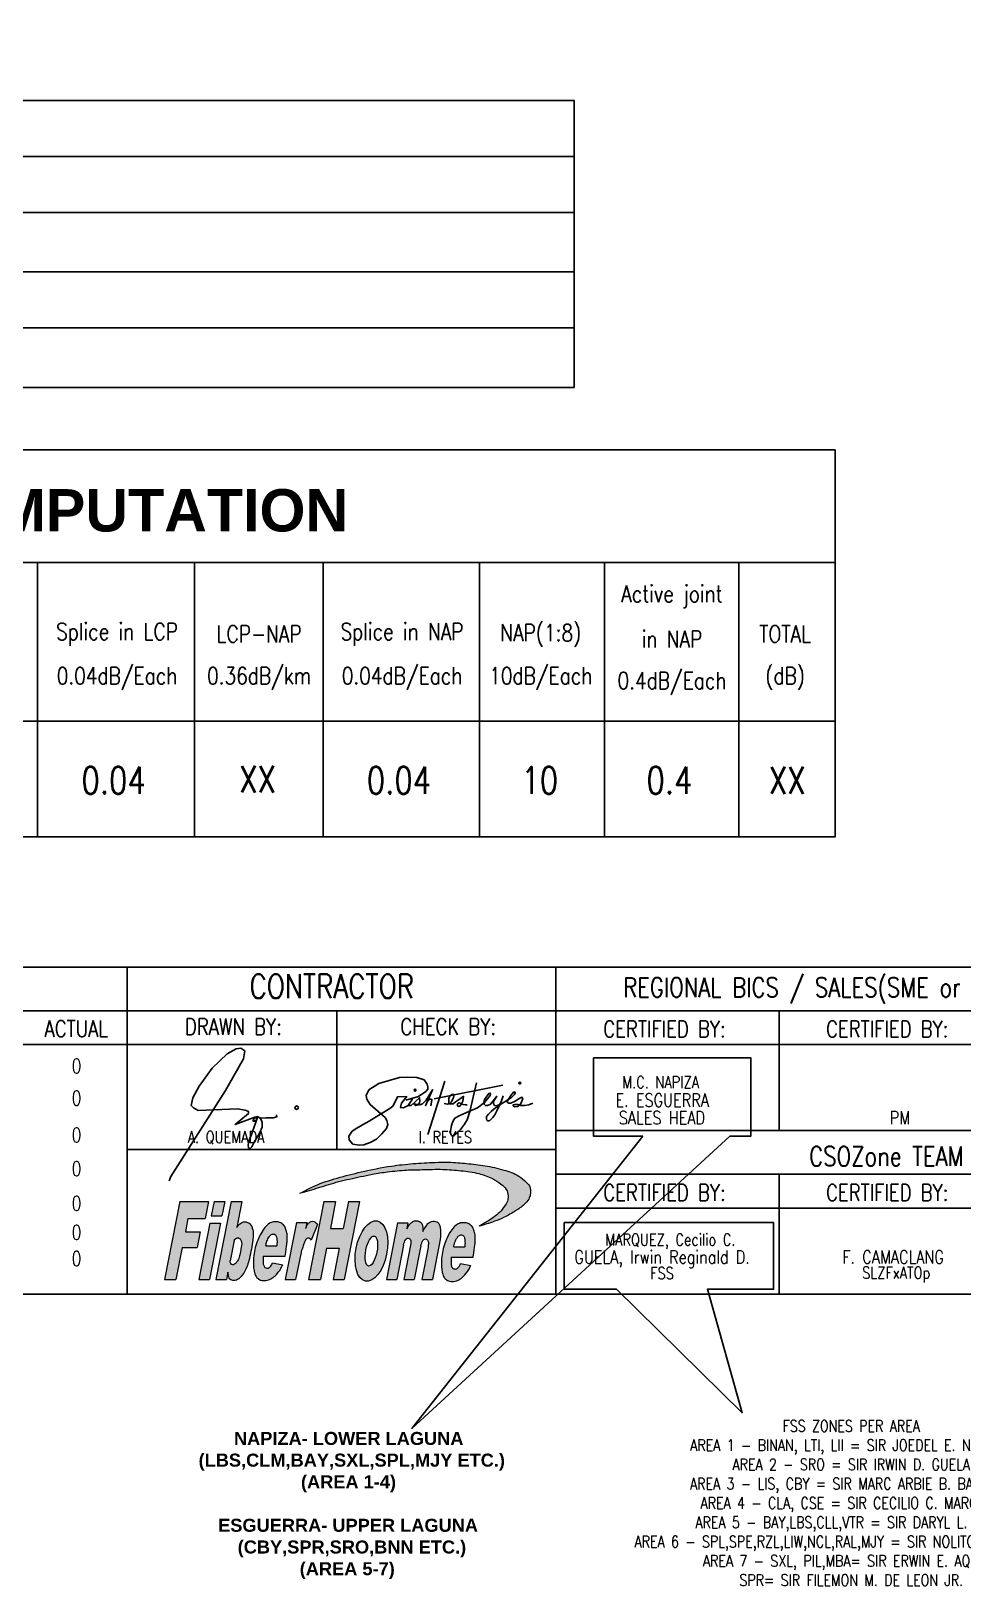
# Model space of a CAD drawing. Extents: x -663610 to -207124, y 70878 to 297551.
# Drawn here: x -263864.8 to -263591.3, y 83944.3 to 84400.9 of the extents above; entities that cross this region are included whole.
import ezdxf
from ezdxf.enums import TextEntityAlignment as Align

# ---------------------------------------------------------------- set-up
doc = ezdxf.new("R2010")
doc.units = 0
doc.header["$LTSCALE"] = 0.3
doc.linetypes.add('DASH', pattern=[0.35, 0.25, -0.1])
doc.layers.get('0').update_dxf_attribs({"linetype": 'CONTINUOUS'})
for name, color, linetype in [('BASEMAP', 7, 'CONTINUOUS'), ('NOTES', 2, 'CONTINUOUS'), ('Per page (Future LCP)', 7, 'CONTINUOUS'), ('Per page (Future NAP)', 7, 'CONTINUOUS'), ('Per page (Grounding)', 7, 'CONTINUOUS'), ('Per page (LCP)', 7, 'CONTINUOUS'), ('Per page (NAP)', 7, 'CONTINUOUS'), ('Per page (ODN FOC span)', 7, 'CONTINUOUS'), ('Per page (SF FOC span)', 7, 'CONTINUOUS'), ('Print', 7, 'CONTINUOUS')]:
    doc.layers.add(name, color=color, linetype=linetype)
doc.styles.add('ROMANS', font='ROMANS.SHX', dxfattribs={"width": 0.8, "height": 2})
doc.styles.add('WMF-Arial Unicode MS0', font='')
doc.styles.get('WMF-Arial Unicode MS0').set_extended_font_data('Arial Unicode MS', bold=True)

# ---------------------------------------------------------------- blocks, each defined once
blk = doc.blocks.new('new FH logo')
at = {"lineweight": 0, "ltscale": 0.3}
h = blk.add_hatch(color=20, dxfattribs=at)
edge = h.paths.add_edge_path()
edge.add_spline(control_points=[(31527258.11, 3771242.73), (31527258.89, 3771242.91), (31527260.15, 3771243.36), (31527262, 3771244.05), (31527263.47, 3771244.94), (31527264.74, 3771245.79), (31527265.51, 3771246.64), (31527265.79, 3771247.46), (31527265.8, 3771248.14), (31527265.64, 3771248.82), (31527264.97, 3771249.46), (31527263.84, 3771250.49), (31527261.66, 3771251.18), (31527259.06, 3771251.8), (31527256.31, 3771252.08), (31527253.82, 3771252.31), (31527251.15, 3771252.24), (31527248.3, 3771252.08), (31527244.61, 3771251.69), (31527240.83, 3771250.91), (31527237.01, 3771249.95), (31527233.91, 3771248.97), (31527232.15, 3771248.02), (31527231.42, 3771247.63)], knot_values=[0, 0, 0, 0, 3.493341, 5.830224, 8.63185, 10.986874, 12.525834, 13.582978, 14.67754, 15.485978, 16.55739, 18.628179, 22.148149, 26.320741, 30.377705, 34.244564, 37.265733, 42.036848, 46.76885, 53.490698, 58.907287, 64.043548, 67.652792, 67.652792, 67.652792, 67.652792], degree=3, periodic=0)
edge.add_spline(control_points=[(31527231.42, 3771247.63), (31527232.36, 3771247.91), (31527234.29, 3771248.49), (31527237.26, 3771249.45), (31527239.96, 3771250), (31527242.37, 3771250.54), (31527244.67, 3771250.87), (31527247.15, 3771251.13), (31527249.89, 3771251.15), (31527252.59, 3771251.27), (31527255.41, 3771251.02), (31527257.91, 3771250.69), (31527259.95, 3771249.99), (31527261.28, 3771249.11), (31527262.24, 3771248.31), (31527262.5, 3771247.33), (31527262.39, 3771246.43), (31527261.86, 3771245.6), (31527261.01, 3771244.52), (31527259.64, 3771243.61), (31527258.59, 3771242.97), (31527258.1, 3771242.73)], knot_values=[0, 0, 0, 0, 4.28823, 8.807913, 13.673121, 16.317808, 19.659604, 23.821358, 27.222577, 31.666708, 35.641324, 39.595165, 42.731936, 44.946508, 46.601623, 48.010296, 49.189552, 50.495453, 52.243503, 55.209418, 57.599332, 57.599332, 57.599332, 57.599332], degree=3, periodic=0)
for points in [[(31527214.34, 3771241.89), (31527214.73, 3771243.9), (31527217.3, 3771243.9), (31527217.79, 3771246.4), (31527213.51, 3771246.4), (31527211.22, 3771234.79), (31527212.94, 3771234.79), (31527213.88, 3771239.57), (31527216.08, 3771239.57), (31527216.54, 3771241.89)], [(31527235.95, 3771242.38), (31527236.74, 3771246.4), (31527234.99, 3771246.4), (31527232.7, 3771234.79), (31527234.46, 3771234.79), (31527235.38, 3771239.47), (31527237.29, 3771239.47), (31527236.37, 3771234.79), (31527238.02, 3771234.79), (31527240.31, 3771246.4), (31527238.66, 3771246.4), (31527237.87, 3771242.38)]]:
    blk.add_hatch(color=160, dxfattribs=at).paths.add_polyline_path(points)
h = blk.add_hatch(color=160, dxfattribs=at)
h.paths.add_polyline_path([(31527216.33, 3771234.79), (31527217.93, 3771234.79), (31527219.58, 3771243.19), (31527217.99, 3771243.19)])
h.paths.add_polyline_path([(31527218.2, 3771244.25), (31527219.79, 3771244.25), (31527220.22, 3771246.4), (31527218.62, 3771246.4)])
h = blk.add_hatch(color=160, dxfattribs=at)
edge = h.paths.add_edge_path()
edge.add_line((31527221.99, 3771242.55), (31527222.75, 3771246.4))
edge.add_line((31527222.75, 3771246.4), (31527221.15, 3771246.4))
edge.add_line((31527221.15, 3771246.4), (31527218.86, 3771234.79))
edge.add_line((31527218.86, 3771234.79), (31527220.46, 3771234.79))
edge.add_line((31527220.46, 3771234.79), (31527220.68, 3771235.89))
edge.add_spline(control_points=[(31527220.68, 3771235.89), (31527220.66, 3771235.73), (31527220.77, 3771235.33), (31527220.94, 3771234.72), (31527221.43, 3771234.65), (31527221.91, 3771234.55), (31527222.54, 3771235.08), (31527223.3, 3771236.02), (31527223.95, 3771237.87), (31527224.31, 3771240.08), (31527224.59, 3771242.07), (31527223.93, 3771243.29), (31527222.79, 3771243.5), (31527222.3, 3771242.91), (31527221.99, 3771242.55)], knot_values=[0, 0, 0, 0, 0.497057, 1.274783, 1.553706, 1.922049, 2.718195, 3.73966, 5.627687, 8.435308, 10.560173, 11.476601, 12.264033, 13.582764, 13.582764, 13.582764, 13.582764], degree=3, periodic=0)
edge = h.paths.add_edge_path(flags=16)
edge.add_spline(control_points=[(31527221.61, 3771240.6), (31527221.75, 3771240.77), (31527221.97, 3771241.04), (31527222.49, 3771240.94), (31527222.79, 3771240.39), (31527222.67, 3771239.48), (31527222.5, 3771238.47), (31527222.2, 3771237.63), (31527221.86, 3771237.2), (31527221.57, 3771236.96), (31527221.35, 3771237), (31527221.13, 3771237.03), (31527221.05, 3771237.31), (31527221, 3771237.49), (31527221.01, 3771237.57)], knot_values=[0, 0, 0, 0, 0.602303, 0.961372, 1.379264, 2.348202, 3.628477, 4.489417, 4.955205, 5.318248, 5.486212, 5.613401, 5.968044, 6.194702, 6.194702, 6.194702, 6.194702], degree=3, periodic=0)
edge.add_line((31527221.01, 3771237.57), (31527221.61, 3771240.6))
h = blk.add_hatch(color=160, dxfattribs=at)
edge = h.paths.add_edge_path()
edge.add_spline(control_points=[(31527229.21, 3771238.26), (31527229.48, 3771240.08), (31527229.53, 3771240.61), (31527229.55, 3771241.39), (31527229.4, 3771242.07), (31527229.19, 3771242.7), (31527228.8, 3771243.09), (31527228.37, 3771243.34), (31527227.89, 3771243.39), (31527227.29, 3771243.38), (31527226.6, 3771243), (31527225.96, 3771242.31), (31527225.45, 3771241.4), (31527224.97, 3771240.38), (31527224.67, 3771239.25), (31527224.48, 3771238.08), (31527224.5, 3771237.02), (31527224.52, 3771236.2), (31527224.71, 3771235.6), (31527224.89, 3771235.13), (31527225.31, 3771234.78), (31527225.81, 3771234.6), (31527226.44, 3771234.61), (31527227.11, 3771234.83), (31527227.89, 3771235.44), (31527228.48, 3771236.19), (31527228.78, 3771236.79), (31527228.85, 3771236.98)], knot_values=[0.039619, 0.039619, 0.039619, 0.039619, 1.227178, 2.402564, 3.410085, 4.304108, 5.233089, 5.76701, 6.438226, 7.326101, 8.368022, 9.771169, 11.424365, 12.904114, 14.686251, 16.538873, 18.063959, 19.319385, 20.089102, 20.846194, 21.467943, 22.414091, 23.093397, 24.19742, 25.417281, 27.418241, 28.316762, 28.316762, 28.316762, 28.316762], degree=3, periodic=0)
edge.add_line((31527228.85, 3771236.98), (31527227.35, 3771237.29))
edge.add_spline(control_points=[(31527227.35, 3771237.29), (31527227.29, 3771237.18), (31527227.17, 3771236.91), (31527226.96, 3771236.61), (31527226.69, 3771236.47), (31527226.46, 3771236.46), (31527226.14, 3771236.59), (31527225.93, 3771236.98), (31527225.92, 3771237.56), (31527225.92, 3771238), (31527225.93, 3771238.26)], knot_values=[0.007512, 0.007512, 0.007512, 0.007512, 0.540647, 1.317228, 1.515308, 1.878947, 2.29791, 2.931047, 3.678598, 4.843717, 4.843717, 4.843717, 4.843717], degree=3, periodic=0)
edge.add_line((31527225.93, 3771238.26), (31527229.21, 3771238.26))
edge = h.paths.add_edge_path(flags=16)
edge.add_spline(control_points=[(31527226.33, 3771239.78), (31527226.37, 3771240.02), (31527226.46, 3771240.52), (31527226.77, 3771241.09), (31527227.13, 3771241.54), (31527227.62, 3771241.61), (31527227.93, 3771241.29), (31527227.97, 3771240.88), (31527228.02, 3771240.39), (31527227.99, 3771240.01), (31527227.96, 3771239.78)], knot_values=[0, 0, 0, 0, 1.043694, 2.212668, 2.855693, 3.490592, 4.071145, 4.600994, 5.246736, 6.254427, 6.254427, 6.254427, 6.254427], degree=3, periodic=0)
edge.add_line((31527227.96, 3771239.78), (31527226.33, 3771239.78))
h = blk.add_hatch(color=160, dxfattribs=at)
edge = h.paths.add_edge_path()
edge.add_spline(control_points=[(31527234.03, 3771242.98), (31527234.01, 3771243.01), (31527233.86, 3771243.19), (31527233.59, 3771243.49), (31527233.05, 3771243.48), (31527232.61, 3771243.09), (31527232.35, 3771242.7), (31527232.29, 3771242.42)], knot_values=[0.073393, 0.073393, 0.073393, 0.073393, 0.224714, 1.101763, 1.674209, 2.378928, 3.622498, 3.622498, 3.622498, 3.622498], degree=3, periodic=0)
edge.add_spline(control_points=[(31527232.28, 3771242.37), (31527232.28, 3771242.39), (31527232.28, 3771242.41), (31527232.29, 3771242.42)], knot_values=[0, 0, 0, 0, 0.073393, 0.073393, 0.073393, 0.073393], degree=3, periodic=0)
edge.add_line((31527232.29, 3771242.42), (31527232.45, 3771243.26))
edge.add_line((31527232.45, 3771243.26), (31527230.91, 3771243.26))
edge.add_line((31527230.91, 3771243.26), (31527229.24, 3771234.79))
edge.add_line((31527229.24, 3771234.79), (31527230.78, 3771234.79))
edge.add_line((31527230.78, 3771234.79), (31527231.58, 3771238.81))
edge.add_spline(control_points=[(31527231.58, 3771238.81), (31527231.63, 3771239.03), (31527231.8, 3771239.45), (31527231.96, 3771240.05), (31527232.15, 3771240.5), (31527232.32, 3771240.81), (31527232.55, 3771240.94), (31527232.76, 3771240.95), (31527232.96, 3771240.86), (31527233.04, 3771240.74), (31527233.07, 3771240.65)], knot_values=[0, 0, 0, 0, 0.967622, 1.990874, 2.688701, 3.15205, 3.452163, 3.809574, 4.019941, 4.40627, 4.40627, 4.40627, 4.40627], degree=3, periodic=0)
edge.add_line((31527233.07, 3771240.65), (31527234.03, 3771242.98))
h = blk.add_hatch(color=160, dxfattribs=at)
edge = h.paths.add_edge_path()
edge.add_ellipse((31527242.07, 3771239.02), major_axis=(-0.89, -4.49), ratio=0.506466, start_angle=0, end_angle=360)
edge = h.paths.add_edge_path(flags=16)
edge.add_ellipse((31527242.07, 3771239.02), major_axis=(-0.44, -2.23), ratio=0.365028, start_angle=0, end_angle=360)
h = blk.add_hatch(color=160, dxfattribs=at)
edge = h.paths.add_edge_path()
edge.add_spline(control_points=[(31527249.74, 3771241.94), (31527249.75, 3771242.22), (31527249.77, 3771242.65), (31527249.56, 3771243.19), (31527249.2, 3771243.49), (31527248.73, 3771243.59), (31527248.18, 3771243.45), (31527247.75, 3771242.95), (31527247.41, 3771242.58), (31527247.33, 3771242.31)], knot_values=[0, 0, 0, 0, 0.816872, 1.307081, 1.659803, 2.179381, 2.674159, 3.277347, 4.124936, 4.124936, 4.124936, 4.124936], degree=3, periodic=0)
edge.add_line((31527247.33, 3771242.31), (31527247.51, 3771243.24))
edge.add_line((31527247.51, 3771243.24), (31527245.96, 3771243.24))
edge.add_line((31527245.96, 3771243.24), (31527244.3, 3771234.79))
edge.add_line((31527244.3, 3771234.79), (31527245.85, 3771234.79))
edge.add_line((31527245.85, 3771234.79), (31527246.86, 3771239.91))
edge.add_spline(control_points=[(31527246.86, 3771239.91), (31527246.94, 3771240.19), (31527247.01, 3771240.6), (31527247.39, 3771240.99), (31527247.69, 3771240.94), (31527247.94, 3771240.73), (31527247.94, 3771240.34), (31527247.93, 3771240.06), (31527247.92, 3771239.92)], knot_values=[0, 0, 0, 0, 0.892288, 1.199529, 1.508996, 1.698501, 2.133414, 2.556092, 2.556092, 2.556092, 2.556092], degree=3, periodic=0)
edge.add_line((31527247.92, 3771239.92), (31527246.91, 3771234.79))
edge.add_line((31527246.91, 3771234.79), (31527248.46, 3771234.79))
edge.add_line((31527248.46, 3771234.79), (31527249.44, 3771239.78))
edge.add_spline(control_points=[(31527249.44, 3771239.78), (31527249.52, 3771240.06), (31527249.6, 3771240.47), (31527249.97, 3771240.86), (31527250.28, 3771240.81), (31527250.52, 3771240.59), (31527250.63, 3771240.13), (31527250.52, 3771239.78), (31527250.51, 3771239.56)], knot_values=[0, 0, 0, 0, 0.892288, 1.199529, 1.508996, 1.698501, 2.161195, 2.802313, 2.802313, 2.802313, 2.802313], degree=3, periodic=0)
edge.add_line((31527250.51, 3771239.56), (31527249.57, 3771234.79))
edge.add_line((31527249.57, 3771234.79), (31527251.17, 3771234.79))
edge.add_line((31527251.17, 3771234.79), (31527252.34, 3771240.74))
edge.add_spline(control_points=[(31527252.34, 3771240.74), (31527252.36, 3771241.34), (31527252.45, 3771242.11), (31527252.22, 3771243.03), (31527251.88, 3771243.4), (31527251.44, 3771243.49), (31527251.01, 3771243.44), (31527250.55, 3771243.22), (31527250.16, 3771242.65), (31527249.85, 3771242.24), (31527249.74, 3771241.94)], knot_values=[0, 0, 0, 0, 1.79184, 2.305867, 2.802297, 3.196475, 3.604745, 4.083067, 4.67973, 5.621086, 5.621086, 5.621086, 5.621086], degree=3, periodic=0)
h = blk.add_hatch(color=160, dxfattribs=at)
edge = h.paths.add_edge_path()
edge.add_spline(control_points=[(31527257.23, 3771238.13), (31527257.51, 3771239.94), (31527257.56, 3771240.48), (31527257.57, 3771241.25), (31527257.43, 3771241.94), (31527257.21, 3771242.57), (31527256.82, 3771242.95), (31527256.4, 3771243.21), (31527255.91, 3771243.26), (31527255.31, 3771243.25), (31527254.62, 3771242.87), (31527253.98, 3771242.17), (31527253.47, 3771241.27), (31527253, 3771240.25), (31527252.69, 3771239.11), (31527252.51, 3771237.95), (31527252.52, 3771236.89), (31527252.55, 3771236.07), (31527252.74, 3771235.46), (31527252.92, 3771235), (31527253.33, 3771234.64), (31527253.83, 3771234.47), (31527254.46, 3771234.48), (31527255.13, 3771234.7), (31527255.92, 3771235.31), (31527256.5, 3771236.06), (31527256.8, 3771236.66), (31527256.87, 3771236.85)], knot_values=[0.039619, 0.039619, 0.039619, 0.039619, 1.227178, 2.402564, 3.410085, 4.304108, 5.233089, 5.76701, 6.438226, 7.326101, 8.368022, 9.771169, 11.424365, 12.904114, 14.686251, 16.538873, 18.063959, 19.319385, 20.089102, 20.846194, 21.467943, 22.414091, 23.093397, 24.19742, 25.417281, 27.418241, 28.316762, 28.316762, 28.316762, 28.316762], degree=3, periodic=0)
edge.add_line((31527256.87, 3771236.85), (31527255.37, 3771237.16))
edge.add_spline(control_points=[(31527255.37, 3771237.16), (31527255.32, 3771237.05), (31527255.19, 3771236.78), (31527254.99, 3771236.48), (31527254.71, 3771236.34), (31527254.48, 3771236.33), (31527254.16, 3771236.45), (31527253.95, 3771236.84), (31527253.94, 3771237.43), (31527253.94, 3771237.86), (31527253.96, 3771238.13)], knot_values=[0.007512, 0.007512, 0.007512, 0.007512, 0.540647, 1.317228, 1.515308, 1.878947, 2.29791, 2.931047, 3.678598, 4.843717, 4.843717, 4.843717, 4.843717], degree=3, periodic=0)
edge.add_line((31527253.96, 3771238.13), (31527257.23, 3771238.13))
edge = h.paths.add_edge_path(flags=16)
edge.add_spline(control_points=[(31527254.35, 3771239.65), (31527254.39, 3771239.88), (31527254.48, 3771240.38), (31527254.8, 3771240.96), (31527255.16, 3771241.41), (31527255.64, 3771241.48), (31527255.95, 3771241.15), (31527255.99, 3771240.75), (31527256.04, 3771240.25), (31527256.01, 3771239.88), (31527255.99, 3771239.65)], knot_values=[0, 0, 0, 0, 1.043694, 2.212668, 2.855693, 3.490592, 4.071145, 4.600994, 5.246736, 6.254427, 6.254427, 6.254427, 6.254427], degree=3, periodic=0)
edge.add_line((31527255.99, 3771239.65), (31527254.35, 3771239.65))
at = {"color": 160, "lineweight": 0, "ltscale": 0.3}
for points in [[(31527213.51, 3771246.4), (31527211.22, 3771234.79)], [(31527217.79, 3771246.4), (31527217.3, 3771243.9)], [(31527218.62, 3771246.4), (31527218.2, 3771244.25)], [(31527221.15, 3771246.4), (31527218.86, 3771234.79)], [(31527220.22, 3771246.4), (31527219.79, 3771244.25)], [(31527222.75, 3771246.4), (31527221.99, 3771242.55)], [(31527234.99, 3771246.4), (31527232.7, 3771234.79)], [(31527236.74, 3771246.4), (31527235.95, 3771242.38)], [(31527238.66, 3771246.4), (31527237.87, 3771242.38)], [(31527240.31, 3771246.4), (31527238.02, 3771234.79)], [(31527214.73, 3771243.9), (31527214.34, 3771241.89)], [(31527214.73, 3771243.9), (31527217.3, 3771243.9)], [(31527217.99, 3771243.19), (31527216.33, 3771234.79)], [(31527219.58, 3771243.19), (31527217.93, 3771234.79)], [(31527217.99, 3771243.19), (31527219.58, 3771243.19)], [(31527218.2, 3771244.25), (31527219.79, 3771244.25)], [(31527230.91, 3771243.26), (31527229.24, 3771234.79)], [(31527230.91, 3771243.26), (31527232.45, 3771243.26)], [(31527232.45, 3771243.26), (31527232.29, 3771242.42)], [(31527234.03, 3771242.98), (31527233.07, 3771240.65)], [(31527245.96, 3771243.24), (31527244.3, 3771234.79)], [(31527245.96, 3771243.24), (31527247.51, 3771243.24)], [(31527247.51, 3771243.24), (31527247.33, 3771242.31)], [(31527214.34, 3771241.89), (31527216.54, 3771241.89)], [(31527216.54, 3771241.89), (31527216.08, 3771239.57)], [(31527221.6, 3771240.6), (31527221.01, 3771237.57)], [(31527235.95, 3771242.38), (31527237.87, 3771242.38)], [(31527252.34, 3771240.74), (31527251.17, 3771234.79)], [(31527213.88, 3771239.57), (31527212.94, 3771234.79)], [(31527213.88, 3771239.57), (31527216.08, 3771239.57)], [(31527225.93, 3771238.26), (31527229.21, 3771238.26)], [(31527226.33, 3771239.78), (31527227.96, 3771239.78)], [(31527231.58, 3771238.81), (31527230.78, 3771234.79)], [(31527235.38, 3771239.47), (31527234.46, 3771234.79)], [(31527235.38, 3771239.47), (31527237.29, 3771239.47)], [(31527237.29, 3771239.47), (31527236.37, 3771234.79)], [(31527246.86, 3771239.91), (31527245.85, 3771234.79)], [(31527247.92, 3771239.92), (31527246.91, 3771234.79)], [(31527249.44, 3771239.78), (31527248.46, 3771234.79)], [(31527250.51, 3771239.56), (31527249.57, 3771234.79)], [(31527253.96, 3771238.13), (31527257.23, 3771238.13)], [(31527254.35, 3771239.65), (31527255.99, 3771239.65)], [(31527220.68, 3771235.89), (31527220.46, 3771234.79)], [(31527227.35, 3771237.29), (31527228.85, 3771236.98)], [(31527255.37, 3771237.16), (31527256.87, 3771236.85)], [(31527211.22, 3771234.79), (31527212.94, 3771234.79)], [(31527216.33, 3771234.79), (31527217.93, 3771234.79)], [(31527218.86, 3771234.79), (31527220.46, 3771234.79)], [(31527229.24, 3771234.79), (31527230.78, 3771234.79)], [(31527232.7, 3771234.79), (31527234.46, 3771234.79)], [(31527236.37, 3771234.79), (31527238.02, 3771234.79)], [(31527244.3, 3771234.79), (31527245.85, 3771234.79)], [(31527246.91, 3771234.79), (31527248.46, 3771234.79)], [(31527249.57, 3771234.79), (31527251.17, 3771234.79)]]:
    blk.add_lwpolyline(points, dxfattribs=at)
at = {"color": 5, "lineweight": 0, "ltscale": 0.3}
for points in [[(31527213.51, 3771246.4), (31527217.79, 3771246.4)], [(31527218.62, 3771246.4), (31527220.22, 3771246.4)], [(31527221.15, 3771246.4), (31527222.75, 3771246.4)], [(31527234.99, 3771246.4), (31527236.74, 3771246.4)], [(31527238.66, 3771246.4), (31527240.31, 3771246.4)]]:
    blk.add_lwpolyline(points, dxfattribs=at)
at = {"color": 160, "lineweight": 0, "ltscale": 0.3}
for major_axis, ratio in [((-0.89, -4.49), 0.506466), ((-0.44, -2.23), 0.365028)]:
    blk.add_ellipse((31527242.07, 3771239.02), major_axis=major_axis, ratio=ratio, dxfattribs=at)
at = {"color": 20, "lineweight": 0, "ltscale": 0.3}
for points, knots in [([(31527231.42, 3771247.63), (31527232.15, 3771248.02), (31527233.91, 3771248.97), (31527237.01, 3771249.95), (31527240.83, 3771250.91), (31527244.61, 3771251.69), (31527248.3, 3771252.08), (31527251.15, 3771252.24), (31527253.82, 3771252.31), (31527256.31, 3771252.08), (31527259.06, 3771251.8), (31527261.66, 3771251.18), (31527263.84, 3771250.49), (31527264.97, 3771249.46), (31527265.64, 3771248.82), (31527265.8, 3771248.14), (31527265.79, 3771247.46), (31527265.51, 3771246.64), (31527264.74, 3771245.79), (31527263.47, 3771244.94), (31527262, 3771244.05), (31527260.15, 3771243.36), (31527258.89, 3771242.91), (31527258.11, 3771242.73)], [0, 0, 0, 0, 3.609243, 8.745504, 14.162094, 20.883942, 25.615944, 30.387058, 33.408228, 37.275087, 41.332051, 45.504643, 49.024613, 51.095402, 52.166813, 52.975252, 54.069813, 55.126958, 56.665918, 59.020941, 61.822567, 64.15945, 67.652792, 67.652792, 67.652792, 67.652792]), ([(31527231.42, 3771247.63), (31527232.36, 3771247.91), (31527234.29, 3771248.49), (31527237.26, 3771249.45), (31527239.96, 3771250), (31527242.37, 3771250.54), (31527244.67, 3771250.87), (31527247.15, 3771251.13), (31527249.89, 3771251.15), (31527252.59, 3771251.27), (31527255.41, 3771251.02), (31527257.91, 3771250.69), (31527259.95, 3771249.99), (31527261.28, 3771249.11), (31527262.24, 3771248.31), (31527262.5, 3771247.33), (31527262.39, 3771246.43), (31527261.86, 3771245.6), (31527261.01, 3771244.52), (31527259.64, 3771243.61), (31527258.59, 3771242.97), (31527258.1, 3771242.73)], [0, 0, 0, 0, 4.28823, 8.807913, 13.673121, 16.317808, 19.659604, 23.821358, 27.222577, 31.666708, 35.641324, 39.595165, 42.731936, 44.946508, 46.601623, 48.010296, 49.189552, 50.495453, 52.243503, 55.209418, 57.599332, 57.599332, 57.599332, 57.599332])]:
    blk.add_open_spline(points, degree=3, knots=knots, dxfattribs=at)
at = {"color": 160, "lineweight": 0, "ltscale": 0.3, "end_tangent": (0.103665, 0.994612)}
for points in [[(31527221.99, 3771242.55), (31527223.03, 3771243.36), (31527223.8, 3771243.21), (31527224.32, 3771242.45), (31527224.34, 3771240.33), (31527223.8, 3771237.57), (31527223.09, 3771235.82), (31527222.45, 3771235.03), (31527221.76, 3771234.62), (31527221.4, 3771234.65), (31527221.13, 3771234.72), (31527220.75, 3771235.4), (31527220.68, 3771235.89)], [(31527221.61, 3771240.6), (31527222.08, 3771240.97), (31527222.43, 3771240.91), (31527222.67, 3771240.56), (31527222.68, 3771239.59), (31527222.43, 3771238.33), (31527222.11, 3771237.54), (31527221.81, 3771237.17), (31527221.5, 3771236.99), (31527221.34, 3771237), (31527221.21, 3771237.03), (31527221.04, 3771237.34), (31527221.01, 3771237.57)]]:
    blk.add_spline(points, degree=3, dxfattribs=at)
at = {"color": 160, "lineweight": 0, "ltscale": 0.3}
for points, knots in [([(31527229.21, 3771238.26), (31527229.48, 3771240.08), (31527229.53, 3771240.61), (31527229.55, 3771241.39), (31527229.4, 3771242.07), (31527229.19, 3771242.7), (31527228.8, 3771243.09), (31527228.37, 3771243.34), (31527227.89, 3771243.39), (31527227.29, 3771243.38), (31527226.6, 3771243), (31527225.96, 3771242.31), (31527225.45, 3771241.4), (31527224.97, 3771240.38), (31527224.67, 3771239.25), (31527224.48, 3771238.08), (31527224.5, 3771237.02), (31527224.52, 3771236.2), (31527224.71, 3771235.6), (31527224.89, 3771235.13), (31527225.31, 3771234.78), (31527225.81, 3771234.6), (31527226.44, 3771234.61), (31527227.11, 3771234.83), (31527227.89, 3771235.44), (31527228.48, 3771236.19), (31527228.78, 3771236.79), (31527228.85, 3771236.98)], [0.039619, 0.039619, 0.039619, 0.039619, 1.227178, 2.402564, 3.410085, 4.304108, 5.233089, 5.76701, 6.438226, 7.326101, 8.368022, 9.771169, 11.424365, 12.904114, 14.686251, 16.538873, 18.063959, 19.319385, 20.089102, 20.846194, 21.467943, 22.414091, 23.093397, 24.19742, 25.417281, 27.418241, 28.316762, 28.316762, 28.316762, 28.316762]), ([(31527232.28, 3771242.37), (31527232.33, 3771242.67), (31527232.59, 3771243.08), (31527233.05, 3771243.48), (31527233.59, 3771243.49), (31527233.86, 3771243.19), (31527234.01, 3771243.01), (31527234.03, 3771242.98)], [0, 0, 0, 0, 1.316963, 2.021682, 2.594128, 3.471177, 3.622498, 3.622498, 3.622498, 3.622498]), ([(31527257.23, 3771238.13), (31527257.51, 3771239.94), (31527257.56, 3771240.48), (31527257.57, 3771241.25), (31527257.43, 3771241.94), (31527257.21, 3771242.57), (31527256.82, 3771242.95), (31527256.4, 3771243.21), (31527255.91, 3771243.26), (31527255.31, 3771243.25), (31527254.62, 3771242.87), (31527253.98, 3771242.17), (31527253.47, 3771241.27), (31527253, 3771240.25), (31527252.69, 3771239.11), (31527252.51, 3771237.95), (31527252.52, 3771236.89), (31527252.55, 3771236.07), (31527252.74, 3771235.46), (31527252.92, 3771235), (31527253.33, 3771234.64), (31527253.83, 3771234.47), (31527254.46, 3771234.48), (31527255.13, 3771234.7), (31527255.92, 3771235.31), (31527256.5, 3771236.06), (31527256.8, 3771236.66), (31527256.87, 3771236.85)], [0.039619, 0.039619, 0.039619, 0.039619, 1.227178, 2.402564, 3.410085, 4.304108, 5.233089, 5.76701, 6.438226, 7.326101, 8.368022, 9.771169, 11.424365, 12.904114, 14.686251, 16.538873, 18.063959, 19.319385, 20.089102, 20.846194, 21.467943, 22.414091, 23.093397, 24.19742, 25.417281, 27.418241, 28.316762, 28.316762, 28.316762, 28.316762]), ([(31527226.33, 3771239.78), (31527226.37, 3771240.02), (31527226.46, 3771240.52), (31527226.77, 3771241.09), (31527227.13, 3771241.54), (31527227.62, 3771241.61), (31527227.93, 3771241.29), (31527227.97, 3771240.88), (31527228.02, 3771240.39), (31527227.99, 3771240.01), (31527227.96, 3771239.78)], [0, 0, 0, 0, 1.043694, 2.212668, 2.855693, 3.490592, 4.071145, 4.600994, 5.246736, 6.254427, 6.254427, 6.254427, 6.254427]), ([(31527254.35, 3771239.65), (31527254.39, 3771239.88), (31527254.48, 3771240.38), (31527254.8, 3771240.96), (31527255.16, 3771241.41), (31527255.64, 3771241.48), (31527255.95, 3771241.15), (31527255.99, 3771240.75), (31527256.04, 3771240.25), (31527256.01, 3771239.88), (31527255.99, 3771239.65)], [0, 0, 0, 0, 1.043694, 2.212668, 2.855693, 3.490592, 4.071145, 4.600994, 5.246736, 6.254427, 6.254427, 6.254427, 6.254427]), ([(31527225.93, 3771238.26), (31527225.92, 3771238), (31527225.92, 3771237.56), (31527225.93, 3771236.98), (31527226.14, 3771236.59), (31527226.46, 3771236.46), (31527226.69, 3771236.47), (31527226.96, 3771236.61), (31527227.17, 3771236.91), (31527227.29, 3771237.18), (31527227.35, 3771237.29)], [0.007512, 0.007512, 0.007512, 0.007512, 1.172631, 1.920183, 2.553319, 2.972283, 3.335922, 3.534002, 4.310582, 4.843717, 4.843717, 4.843717, 4.843717]), ([(31527253.96, 3771238.13), (31527253.94, 3771237.86), (31527253.94, 3771237.43), (31527253.95, 3771236.84), (31527254.16, 3771236.45), (31527254.48, 3771236.33), (31527254.71, 3771236.34), (31527254.99, 3771236.48), (31527255.19, 3771236.78), (31527255.32, 3771237.05), (31527255.37, 3771237.16)], [0.007512, 0.007512, 0.007512, 0.007512, 1.172631, 1.920183, 2.553319, 2.972283, 3.335922, 3.534002, 4.310582, 4.843717, 4.843717, 4.843717, 4.843717])]:
    blk.add_open_spline(points, degree=3, knots=knots, dxfattribs=at)
at = {"color": 160, "lineweight": 0, "ltscale": 0.3, "start_tangent": (0.292675, 0.956212)}
blk.add_spline([(31527247.33, 3771242.31), (31527247.8, 3771243.01), (31527248.25, 3771243.42), (31527248.73, 3771243.55), (31527249.23, 3771243.43), (31527249.5, 3771243.21), (31527249.7, 3771242.76), (31527249.74, 3771241.94)], degree=3, dxfattribs=at)
at = {"color": 160, "lineweight": 0, "ltscale": 0.3}
for points, start_tangent, end_tangent in [([(31527249.74, 3771241.94), (31527250.22, 3771242.75), (31527250.61, 3771243.21), (31527251.04, 3771243.42), (31527251.44, 3771243.47), (31527251.82, 3771243.38), (31527252.17, 3771243.02), (31527252.33, 3771242.53), (31527252.34, 3771240.74)], (0.335133, 0.942171), (-0.026752, -0.999642)), ([(31527233.07, 3771240.65), (31527232.92, 3771240.87), (31527232.79, 3771240.93), (31527232.54, 3771240.92), (31527232.36, 3771240.81), (31527232.18, 3771240.55), (31527232, 3771240.11), (31527231.78, 3771239.44), (31527231.58, 3771238.81)], (-0.377372, 0.926062), (-0.248026, -0.968753)), ([(31527246.86, 3771239.91), (31527247.18, 3771240.74), (31527247.41, 3771240.94), (31527247.72, 3771240.9), (31527247.86, 3771240.77), (31527247.93, 3771240.34), (31527247.92, 3771239.92)], (0.276555, 0.960998), (-0.034685, -0.999398)), ([(31527249.44, 3771239.78), (31527249.76, 3771240.61), (31527249.99, 3771240.81), (31527250.3, 3771240.77), (31527250.44, 3771240.64), (31527250.58, 3771240.2), (31527250.51, 3771239.56)], (0.276555, 0.960998), (-0.034685, -0.999398))]:
    blk.add_spline(points, degree=3, dxfattribs=dict(at, start_tangent=start_tangent, end_tangent=end_tangent))
blk = doc.blocks.new('A$C133D4DB7')
at = {"ltscale": 2}
blk.add_lwpolyline([(0, 0), (0.49, 1.3), (16.51, 26.49), (21.78, 35.81), (22.24, 38.15), (21.06, 38.94), (19.67, 38.81), (17.04, 37.29), (12.63, 33.08), (8.8, 27.8), (6.89, 24.38), (6.43, 22.14), (7.14, 21.41), (8.5, 20.71), (20.03, 21.15), (22.27, 20.76), (23.24, 20.39), (23.24, 19.77), (19.35, 16.54), (25.11, 18.67), (24.61, 17.85), (24.6, 17.58), (24.97, 17.53), (25.3, 17.76), (25.74, 18.08), (25.67, 18.45), (25.11, 18.67), (26.03, 18.87), (24.18, 13.66), (23.45, 11.94), (23.15, 10.46), (23.24, 9.7), (23.43, 9.47), (23.79, 9.48), (24.3, 10.04), (24.96, 11.36), (26.07, 13.31), (26.96, 15.09), (27.24, 15.8), (27.28, 17.12), (27.09, 17.77), (26.74, 18.42), (26.01, 18.81), (26.94, 18.46), (28.48, 18.5), (30.54, 18.5), (31.62, 18.84), (31.48, 19.41)], dxfattribs=at)
blk.add_circle((37.41, 21.48), 0.518, dxfattribs=at)
blk = doc.blocks.new('A$C13587FC9')
at = {"color": 1, "ltscale": 2}
blk.add_blockref('A$C133D4DB7', (0, 0), dxfattribs=at)
at = {"insert": (5.42, 14.64), "char_height": 3.494, "width": 79.5411, "attachment_point": 1, "style": 'ROMANS'}
blk.add_mtext('A. QUEMADA', dxfattribs=at)
blk = doc.blocks.new('A$C630708B0')
at = {"ltscale": 2}
for points in [[(16.7, 13.13), (20.41, 14.3), (22.58, 15.77), (23.16, 16.44), (23.15, 17.12), (23.04, 17.89), (22.07, 19.19), (20, 19.8), (17.24, 19.93), (14.85, 19.86), (8.8, 18.1), (5.9, 16.2), (5.11, 14.58), (5.33, 13.49), (6.29, 11.88), (9.32, 9.29), (10.63, 8.05), (11.14, 7.16), (11.42, 6.02), (11.07, 4.85), (9.72, 3.29), (8.09, 1.77), (6.26, 0.71), (4.37, 0.05), (3.07, 0), (1.21, 0.24), (0.07, 1.53), (0, 2.6), (0.93, 4.05), (2.32, 5), (4.04, 5.97), (5.98, 7.03), (7.54, 7.99), (11.99, 10.71), (12.91, 11.43), (13.47, 12.46), (14.26, 14.16), (17.02, 14.23), (15.49, 12.33), (15.18, 11), (16.04, 10.96), (17.38, 11.66), (18.6, 13.41), (17.38, 11.66)], [(28.15, 18.73), (23.21, 3.13)], [(17.38, 11.66), (18.28, 11.59), (20.77, 13.87), (20.81, 12.86), (20.76, 12.52), (20.46, 11.81), (19.62, 11.61), (19.05, 12.06), (20.89, 11.84), (21.61, 12.09), (22.71, 13.18), (24.61, 16.22), (22.48, 11.53), (23.14, 12.99), (23.74, 13.43), (24.13, 13.49), (24.26, 13.45), (24.32, 13.2), (24.1, 11.47)], [(25.07, 13.6), (45.16, 17.62)], [(27.99, 12.17), (28.5, 12.07), (28.94, 12.04), (29.62, 12.17), (30.03, 12.59), (30.47, 13.29), (30.73, 13.95), (30.84, 14.47), (30.77, 14.81), (30.58, 14.93), (30.19, 14.86), (29.72, 14.47), (29.45, 13.97), (29.34, 13.67), (29.37, 12.12), (30.06, 12.06), (30.6, 12.11), (31.36, 12.66), (32.15, 13.29), (32.65, 13.59), (33.28, 14.06), (33.7, 14.29), (33.45, 12.91), (33.07, 12.12), (32.54, 11.41), (32.22, 11.32), (32, 11.43), (31.9, 11.69), (31.85, 12.04), (32.05, 12.34), (32.36, 12.42), (32.71, 12.29), (33.01, 12.04), (33.55, 11.86), (34.23, 11.8), (34.74, 11.82)], [(37.46, 18.24), (35.48, 9.86), (34.73, 7.44), (33.99, 6.1), (32.74, 4.53), (31.85, 3.62), (31.24, 3.11), (30.94, 2.83), (30.62, 2.71), (30.37, 2.74), (30.02, 2.95), (29.85, 3.46), (29.87, 4.19), (30.13, 5.76), (30.53, 6.91), (31.16, 7.88), (32.55, 8.66), (35.25, 9.82), (37.82, 10.94), (39.79, 12.53), (41.5, 14.59), (41.62, 15.07), (41.52, 15.27), (41.05, 15.1), (39.82, 13.37), (39.63, 12.55), (39.76, 11.97), (40.11, 11.59), (40.74, 11.63), (41.59, 12.01), (43.42, 14.32), (42.42, 12.76), (42.49, 12.16), (42.8, 11.65), (43.23, 11.55), (44.29, 11.9), (44.78, 12.99), (45.27, 14.47)], [(44.29, 11.9), (43.47, 10.08), (42.9, 8.91), (42.26, 8.04), (41.61, 7.44), (41.35, 7.21), (41.1, 7.09), (40.83, 7.12), (40.55, 7.34), (40.45, 7.74), (40.44, 8.38), (41, 9.11), (41.79, 9.82), (42.53, 10.51), (43.84, 11.47), (45.64, 12.6), (47.77, 13.95), (48.65, 14.87), (48.86, 15.36), (48.81, 15.57), (48.31, 15.49), (47.51, 14.55), (47.06, 13.75), (46.48, 12.78), (46.57, 12.47), (46.8, 12.32), (47.56, 12.33), (48.86, 12.91), (50.19, 13.77), (50.82, 14.02), (51.1, 13.68), (50.71, 12.58), (50.32, 11.88), (49.59, 11.28), (48.66, 11.26), (48.2, 11.54), (48.22, 11.79), (48.71, 11.89), (49.6, 11.86), (50.47, 11.57), (51.71, 11.64), (52.86, 11.85), (54.01, 12.29)]]:
    blk.add_lwpolyline(points, dxfattribs=at)
for centre in [(50.2, 18.21), (19.44, 16.09)]:
    blk.add_circle(centre, 0.272, dxfattribs=at)
at = {"insert": (20.47, 4.07), "char_height": 3.494, "width": 79.5411, "attachment_point": 1, "style": 'ROMANS'}
blk.add_mtext('I. REYES', dxfattribs=at)
blk = doc.blocks.new('A$C30212AA8')
at = {"layer": 'BASEMAP', "color": 152, "ltscale": 2, "true_color": 0x2776bb}
for points in [[(130.42, 133.1), (115.94, 133.1), (115.94, 156.14), (162.08, 156.14), (162.08, 133.1), (155.99, 133.1)], [(130.42, 133.1), (62.62, 47.3), (155.99, 133.1)]]:
    blk.add_lwpolyline(points, dxfattribs=at)
at = {"color": 152, "ltscale": 2, "insert": (-23.71, 46.26), "char_height": 3.8249, "width": 141.4092, "attachment_point": 1, "style": 'WMF-Arial Unicode MS0'}
blk.add_mtext('\\pi34.09487;{\\fArial Unicode MS|b1|i0|c134|p32;\\C152;\\c12285479;NAPIZA- LOWER LAGUNA\\P\\pi23.71301;(\\C152;LBS,CLM,\\C152;\\c12285479;BAY,SXL,SPL,MJY ETC.) \\fArial Unicode MS|b1|i0|c0|p32;\\P\\pi53.76576;\\fArial Unicode MS|b1|i0|c134|p32;(AREA 1-4)\\P\\pi70.70458;\\C152;\\P\\pi29.45036;ESGUERRA- UPPER LAGUNA\\P\\pi35.1877;(CBY,SPR,SRO,BNN ETC.) \\P\\pi53.40148;(AREA 5-7)}', dxfattribs=at)
blk = doc.blocks.new('A$C0B2866FD')
at = {"layer": 'BASEMAP', "color": 152, "ltscale": 2, "true_color": 0x2776bb}
blk.add_lwpolyline([(15.31, 87.08), (52.17, 50.85), (42.01, 87.08), (61.42, 87.08), (61.42, 106.7), (0, 106.7), (0, 87.08), (15.31, 87.08)], dxfattribs=at)
at = {"layer": 'BASEMAP', "color": 152, "ltscale": 2, "true_color": 0x2776bb, "insert": (84.24, 48.67), "char_height": 3.3955, "width": 191.1034, "attachment_point": 2, "style": 'ROMANS'}
blk.add_mtext('FSS ZONES PER AREA\\PAREA 1 - BINAN, LTI, LII = SIR JOEDEL E. NARINAY\\PAREA 2 - SRO = SIR IRWIN D. GUELA\\PAREA 3 - LIS, CBY = SIR MARC ARBIE B. BAUTISTA\\PAREA 4 - CLA, CSE = SIR CECILIO C. MARQUEZ\\PAREA 5 - BAY,LBS,CLL,VTR = SIR DARYL L. TIBAR\\PAREA 6 - SPL,SPE,RZL,LIW,NCL,RAL,MJY = SIR NOLITO N. MARASIGAN\\PAREA 7 - SXL, PIL,MBA= SIR ERWIN E. AQUINO\\PSPR= SIR FILEMON M. DE LEON JR.', dxfattribs=at)

msp = doc.modelspace()

# ---------------------------------------------------------------- linework, layer by layer
for p, q in [((-263862.97, 84164.33), (-263862.97, 84244.85)), ((-263816.87, 84164.33), (-263816.87, 84244.85)), ((-263779.08, 84164.33), (-263779.08, 84244.85)), ((-263733.22, 84164.33), (-263733.22, 84244.85)), ((-263696.44, 84164.33), (-263696.44, 84244.85)), ((-263657.02, 84164.33), (-263657.02, 84244.85)), ((-264226.01, 84198.23), (-263808.69, 84198.23)), ((-263808.69, 84198.23), (-263628.74, 84198.23))]:
    msp.add_line(p, q)
at = {"ltscale": 0.3}
for p, q in [((-263836.59, 84126.04), (-263836.59, 84029.99)), ((-263836.59, 84126.04), (-263836.59, 84029.99)), ((-263710.74, 84126.04), (-263710.74, 84029.99)), ((-264297.24, 84113.23), (-263710.74, 84113.23)), ((-263775.04, 84113.23), (-263775.04, 84072.47)), ((-263710.74, 84113.23), (-263512.21, 84113.23)), ((-263645.25, 84113.21), (-263645.25, 84078.01)), ((-264085.76, 84103.27), (-263710.74, 84103.27)), ((-263710.74, 84103.27), (-263512.21, 84103.27)), ((-263836.59, 84072.47), (-263710.74, 84072.47)), ((-263645.25, 84065.2), (-263645.25, 84029.99))]:
    msp.add_line(p, q, dxfattribs=at)
at = {"color": 0, "lineweight": 0, "ltscale": 0.3}
msp.add_lwpolyline([(-264297.24, 84762.85), (-263250.3, 84762.85), (-263250.3, 84126.04), (-264297.24, 84126.04)], close=True, dxfattribs=at)
for points in [[(-264225.52, 84380.53), (-263780.56, 84380.53)], [(-264225.52, 84364.09), (-263705.41, 84364.09)], [(-264225.52, 84347.65), (-263705.41, 84347.65)], [(-264225.52, 84330.19), (-263705.41, 84330.19)], [(-264225.52, 84313.75), (-263705.41, 84313.75)], [(-264225.52, 84296.28), (-263780.56, 84296.28)], [(-264226.01, 84244.85), (-263628.74, 84244.85)]]:
    msp.add_lwpolyline(points)
for points in [[(-264225.52, 84380.53), (-263705.41, 84380.53), (-263705.41, 84296.28), (-264225.52, 84296.28)], [(-263628.74, 84277.96), (-264226.01, 84277.96), (-264226.01, 84164.33), (-263628.74, 84164.33)]]:
    msp.add_lwpolyline(points, close=True)
at = {"ltscale": 0.3}
msp.add_lwpolyline([(-264297.24, 84126.04), (-263250.3, 84126.04), (-263250.3, 84029.99), (-264297.24, 84029.99)], close=True, dxfattribs=at)
msp.add_lwpolyline([(-264297.24, 84126.04), (-263250.3, 84126.04), (-263250.3, 84029.99), (-264297.24, 84029.99)], close=True, dxfattribs=at)
for points in [[(-263710.74, 84078.01), (-263512.21, 84078.01)], [(-263710.74, 84065.2), (-263512.21, 84065.2)], [(-263710.74, 84055.25), (-263512.21, 84055.25)]]:
    msp.add_lwpolyline(points, dxfattribs=at)
at = {"layer": 'Print', "ltscale": 2}
msp.add_lwpolyline([(-264297.24, 84762.85), (-263250.3, 84762.85), (-263250.3, 84029.99), (-264297.24, 84029.99)], close=True, dxfattribs=at)

# ---------------------------------------------------------------- block references
at = {"color": 1, "xscale": 1.969441538443789, "yscale": 1.969441538443789, "zscale": 1.969441538443789}
msp.add_blockref('new FH logo', (-62354825.04, -7343192.13), dxfattribs=at)
at = {"layer": 'BASEMAP', "color": 3, "ltscale": 2}
msp.add_blockref('A$C30212AA8', (-263815.65, 83943.28), dxfattribs=at)
at = {"layer": 'NOTES', "color": 6, "ltscale": 2}
msp.add_blockref('A$C0B2866FD', (-263708.29, 83944.33), dxfattribs=at)
at = {"layer": 'Per page (Grounding)', "color": 30, "ltscale": 2, "true_color": 0xf8991e}
for name, p in [('A$C13587FC9', (-263824.27, 84063.26)), ('A$C630708B0', (-263771.54, 84073.78))]:
    msp.add_blockref(name, p, dxfattribs=at)

# ---------------------------------------------------------------- texts
at = {"lineweight": 0, "style": 'WMF-Arial Unicode MS0'}
msp.add_text('LINK LOSS BUDGET COMPUTATION', height=12.4332, dxfattribs=at).set_placement((-263924.16, 84260.17), align=Align.MIDDLE)
at = {"linetype": 'DASH', "ltscale": 2, "style": 'ROMANS', "width": 0.8}
for s, height, p in [('Active joint', 4.9893, (-263676.67, 84234.93)), ('NAP(1:8)', 4.989, (-263715.19, 84223.86)), ('Splice in LCP', 4.9893, (-263839.58, 84223.86)), ('LCP-NAP', 4.989, (-263797.86, 84223.86)), ('Splice in NAP', 4.9893, (-263755.91, 84223.86)), ('in NAP', 4.989, (-263676.67, 84222.45)), ('TOTAL', 4.989, (-263643.45, 84223.86)), ('0.04dB/Each', 4.9893, (-263839.58, 84211.23)), ('0.36dB/km', 4.989, (-263797.86, 84211.23)), ('0.04dB/Each', 4.9893, (-263755.91, 84211.23)), ('10dB/Each', 4.989, (-263715.19, 84211.23)), ('(dB)', 4.989, (-263643.45, 84211.23)), ('0.4dB/Each', 4.989, (-263676.67, 84209.82)), ('0.04', 7.878, (-263840.6, 84180.86)), ('XX', 7.878, (-263798.35, 84181.24)), ('0.04', 7.878, (-263756.83, 84180.86)), ('10', 7.878, (-263715.51, 84180.86)), ('0.4', 7.878, (-263677.41, 84180.86)), ('XX', 7.878, (-263642.88, 84180.86))]:
    msp.add_text(s, height=height, dxfattribs=at).set_placement(p, align=Align.MIDDLE)
at = {"style": 'ROMANS', "width": 0.8}
for s, p in [('M.C. NAPIZA', (-263691.26, 84090.48)), ('MARQUEZ, Cecilio C.', (-263696.26, 84044.26))]:
    msp.add_text(s, height=3.4938, rotation=360, dxfattribs=at).set_placement(p)
at = {"lineweight": 9, "attachment_point": 1, "style": 'ROMANS'}
for s, insert, char_height, width in [('CONTRACTOR', (-263800.69, 84123.93), 7.04, 263.3022), ('REGIONAL BICS / SALES(SME or HOME) TEAM', (-263691.03, 84122.93), 5.701, 213.2296), ('DRAWN BY:', (-263819.65, 84110.98), 4.852, 79.5411), ('CHECK BY:', (-263756.41, 84110.98), 4.852, 79.5411), ('CERTIFIED BY:', (-263696.82, 84110.27), 4.8514, 79.5242), ('CERTIFIED BY:', (-263631.43, 84110.27), 4.8514, 79.5242), ('\\pi-11.64588,l15.52784,t15.52784;E. ESGUERRA', (-263697.13, 84088.93), 3.882, 63.6328), ('SALES HEAD', (-263692.29, 84083.75), 3.882, 63.6328), ('PM', (-263612.75, 84083.75), 3.882, 63.6328), ('CSOZone TEAM ', (-263636.42, 84073.34), 5.701, 213.2296), ('CERTIFIED BY:', (-263696.82, 84062.25), 4.8514, 79.5242), ('CERTIFIED BY:', (-263631.43, 84062.25), 4.8514, 79.5242), ('\\pi-11.64588,l15.52784,t15.52784;GUELA, Irwin Reginald D.', (-263709.22, 84042.84), 3.882, 63.6328), ('\\pi-11.64588,l15.52784,t15.52784;F. CAMACLANG', (-263630.55, 84042.84), 3.882, 63.6328), ('\\pi20.78213;   FSS', (-263709.61, 84037.92), 3.4938, 57.2696), ('SLZFxATOp', (-263620.85, 84038.04), 3.494, 57.2696)]:
    msp.add_mtext(s, dxfattribs=dict(at, insert=insert, char_height=char_height, width=width))
at = {"insert": (-263860.87, 84110.4), "char_height": 4.852, "width": 79.5411, "attachment_point": 1, "style": 'ROMANS'}
msp.add_mtext('ACTUAL', dxfattribs=at)
at = {"layer": 'Per page (Future LCP)', "style": 'ROMANS', "width": 0.8}
msp.add_text('0', height=4.22, dxfattribs=at).set_placement((-263852.9, 84074.65))
at = {"layer": 'Per page (Future NAP)', "style": 'ROMANS', "width": 0.8}
msp.add_text('0', height=4.22, dxfattribs=at).set_placement((-263852.9, 84064.71))
at = {"layer": 'Per page (Grounding)', "style": 'ROMANS', "width": 0.8}
msp.add_text('0', height=4.22, dxfattribs=at).set_placement((-263852.9, 84054.53))
at = {"layer": 'Per page (LCP)', "style": 'ROMANS', "width": 0.8}
msp.add_text('0', height=4.22, dxfattribs=at).set_placement((-263852.9, 84094.88))
at = {"layer": 'Per page (NAP)', "style": 'ROMANS', "width": 0.8}
msp.add_text('0', height=4.22, dxfattribs=at).set_placement((-263852.9, 84085.44))
at = {"layer": 'Per page (ODN FOC span)', "style": 'ROMANS', "width": 0.8}
msp.add_text('0', height=4.22, dxfattribs=at).set_placement((-263852.9, 84046.05))
at = {"layer": 'Per page (SF FOC span)', "style": 'ROMANS', "width": 0.8}
msp.add_text('0', height=4.22, dxfattribs=at).set_placement((-263852.9, 84038.35))

doc.saveas('drawing.dxf')
